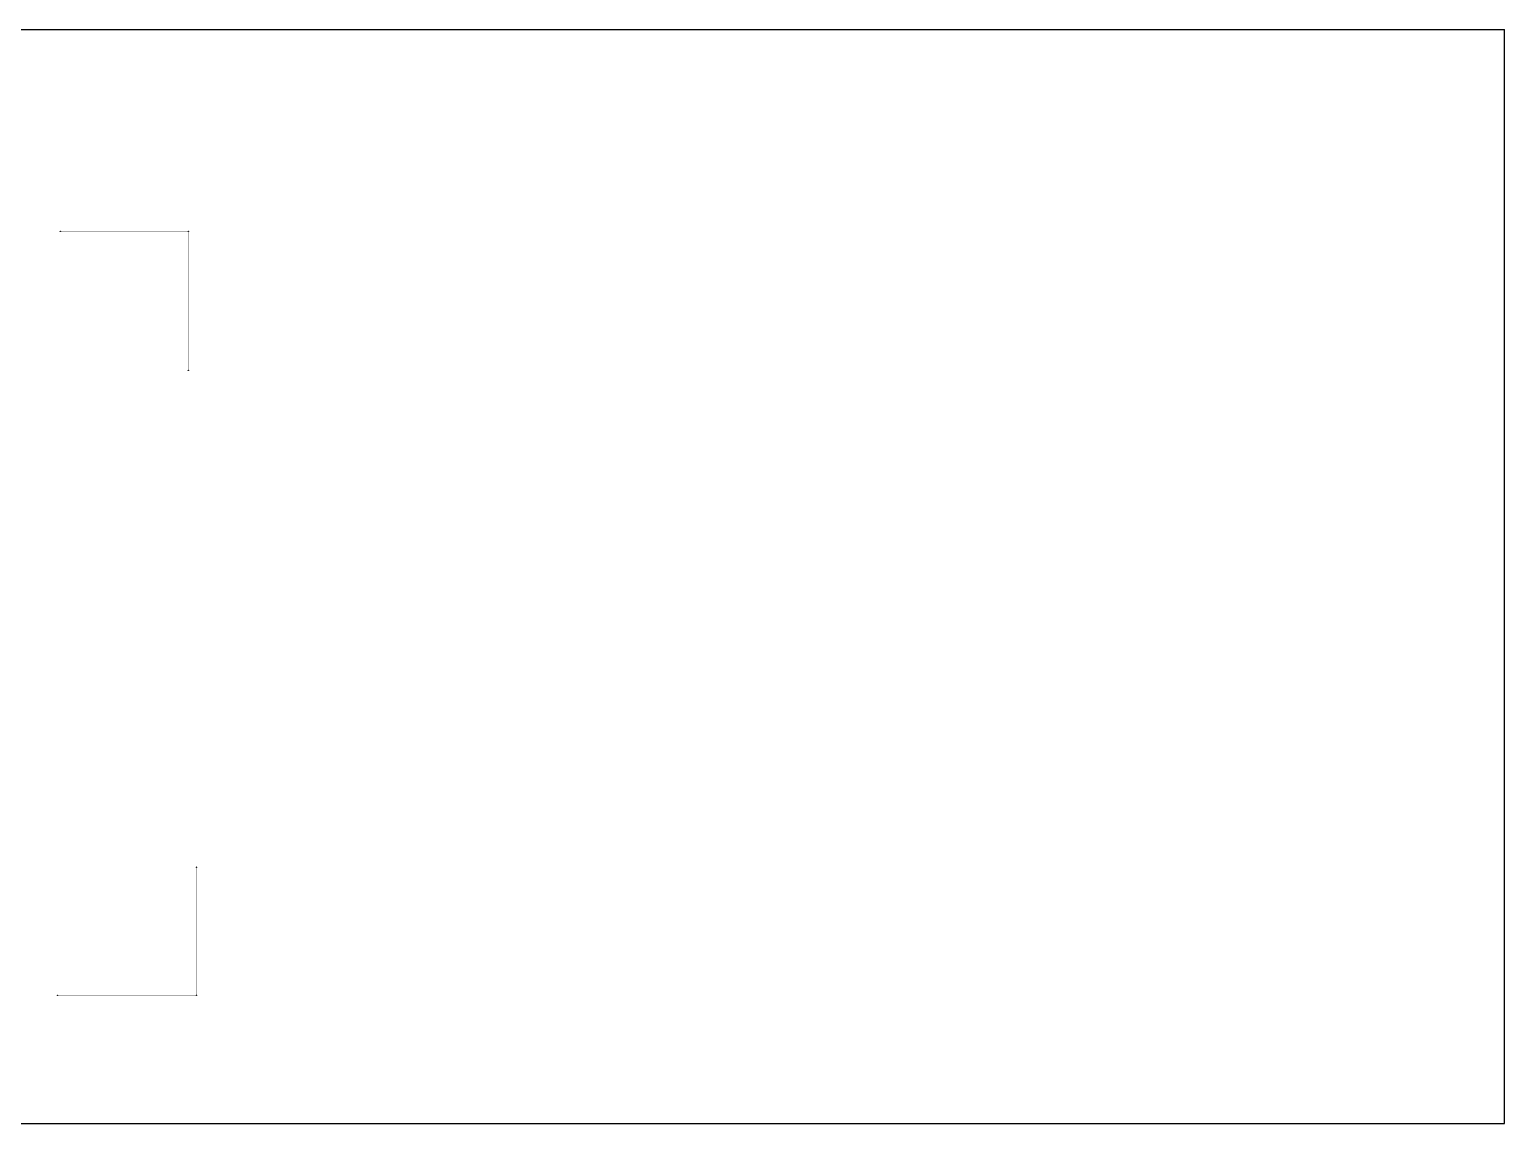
# Model space of a CAD drawing. Header units: millimetres. Extents: x 0 to 8.08, y 0 to 3.16.
# Drawn here: x 3.817 to 8.082, y 0 to 3.163 of the extents above; entities that cross this region are included whole.
import ezdxf

# ---------------------------------------------------------------- set-up
doc = ezdxf.new("R2010")
doc.units = ezdxf.units.MM
doc.header["$LTSCALE"] = 0.444489
doc.layers.get('0').update_dxf_attribs({"linetype": 'CONTINUOUS'})
doc.layers.add('2D_LINE_00', color=7, linetype='CONTINUOUS')

msp = doc.modelspace()

# ---------------------------------------------------------------- hatches: boundary and pattern name
at = {"linetype": 'CONTINUOUS'}
h = msp.add_hatch(color=7, dxfattribs=at)
edge = h.paths.add_edge_path()
edge.add_arc((3.9058, 2.5797), 0.0005, 0, 360)
h = msp.add_hatch(color=7, dxfattribs=at)
edge = h.paths.add_edge_path()
edge.add_arc((4.2759, 2.5797), 0.0005, 0, 360)
h = msp.add_hatch(color=7, dxfattribs=at)
edge = h.paths.add_edge_path()
edge.add_arc((4.2759, 2.1781), 0.0005, 0, 360)
h = msp.add_hatch(color=7, dxfattribs=at)
edge = h.paths.add_edge_path()
edge.add_arc((4.2995, 0.7411), 0.0005, 0, 360)
h = msp.add_hatch(color=7, dxfattribs=at)
edge = h.paths.add_edge_path()
edge.add_arc((3.8979, 0.371), 0.0005, 0, 360)
h = msp.add_hatch(color=7, dxfattribs=at)
edge = h.paths.add_edge_path()
edge.add_arc((4.2995, 0.371), 0.0005, 0, 360)

# ---------------------------------------------------------------- linework, layer by layer
at = {"color": 7, "linetype": 'CONTINUOUS'}
for p, q in [((0, 3.1634), (8.0816, 3.1634)), ((8.0816, 0), (8.0816, 3.1634)), ((0, 0), (8.0816, 0))]:
    msp.add_line(p, q, dxfattribs=at)
for centre in [(3.9058, 2.5797), (4.2759, 2.5797), (4.2759, 2.1781), (4.2995, 0.7411), (3.8979, 0.371), (4.2995, 0.371)]:
    msp.add_circle(centre, 0.0005, dxfattribs=at)
at = {"layer": '2D_LINE_00', "color": 1, "linetype": 'CONTINUOUS', "const_width": 0.001}
for points in [[(4.2759, 2.5797), (3.9058, 2.5797)], [(4.2759, 2.1781), (4.2759, 2.5797)], [(4.2995, 0.371), (4.2995, 0.7411)], [(3.8979, 0.371), (4.2995, 0.371)]]:
    msp.add_lwpolyline(points, dxfattribs=at)

doc.saveas('drawing.dxf')
